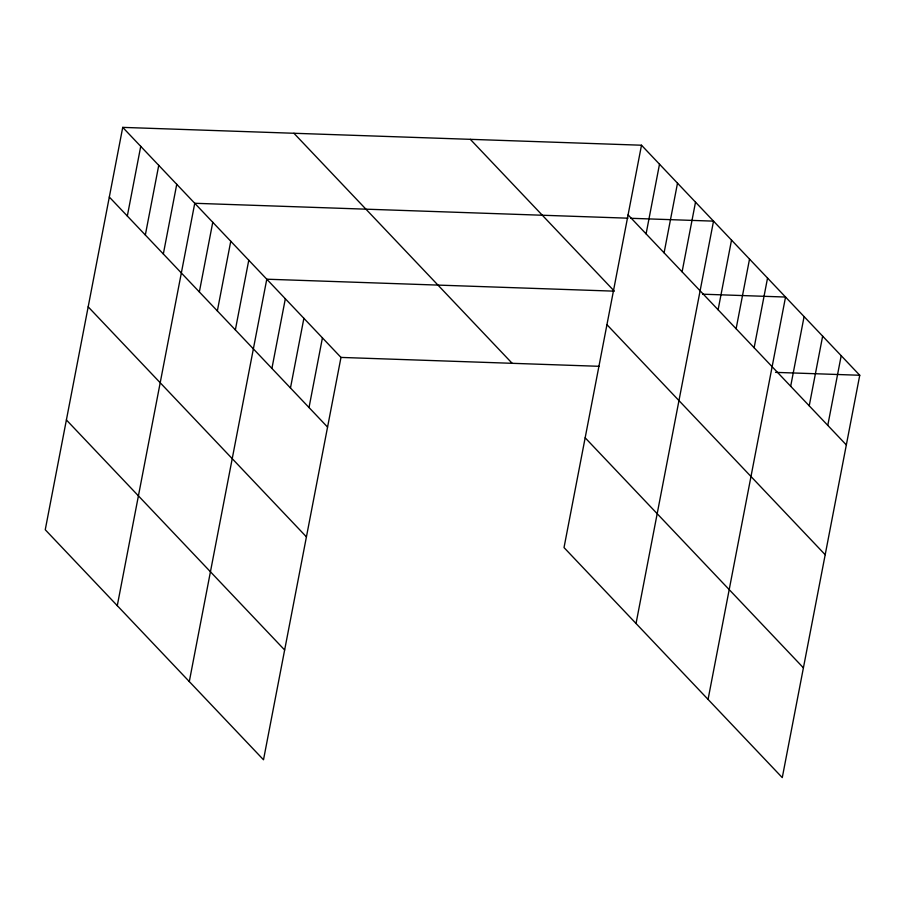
<?xml version="1.0" encoding="UTF-8"?>
<svg xmlns="http://www.w3.org/2000/svg" width="905" height="905" viewBox="0 0 905 905"><rect width="100%" height="100%" fill="white"/><g stroke="black" fill="none" stroke-linecap="round" stroke-linejoin="round"><path stroke-width="1.36" d="M122.729 127.379L45.25 529.742L263.502 759.781L340.981 357.418L122.729 127.379L641.498 145.219L859.75 375.258L782.271 777.621L564.019 547.582L641.498 145.219M127.322 216.024L140.739 146.35M145.332 234.995L158.748 165.332M163.33 253.977L176.747 184.315M117.277 605.649L194.756 203.286L627.923 218.184M199.349 291.93L212.766 222.268M217.347 310.913L230.764 241.25M235.357 329.895L248.773 260.221M189.292 681.567L266.783 279.204L614.348 291.161L470.306 139.325M271.919 368.426L285.335 298.763M290.471 387.985L303.888 318.311M309.024 407.533L322.429 337.87M646.091 233.863L659.507 164.19M664.089 252.834L677.506 183.172M682.099 271.817L695.515 202.154M636.034 623.5L713.525 221.137L630.683 218.286M718.106 309.781L731.523 240.108M736.116 328.753L749.532 259.09M754.125 347.735L767.542 278.073M708.061 699.407L785.54 297.044L702.71 294.193M790.676 386.265L804.092 316.603M809.228 405.825L822.645 336.151M827.781 425.373L841.198 355.71M340.981 357.418L598.986 366.299M775.54 372.362L859.75 375.258M628.081 214.881L846.333 444.932M606.938 324.669L825.19 554.72M585.162 437.794L803.414 667.833M293.921 133.261L512.173 363.312M109.313 197.041L327.565 427.092M88.17 306.829L306.433 536.88M66.393 419.943L284.645 649.994"/></g></svg>
